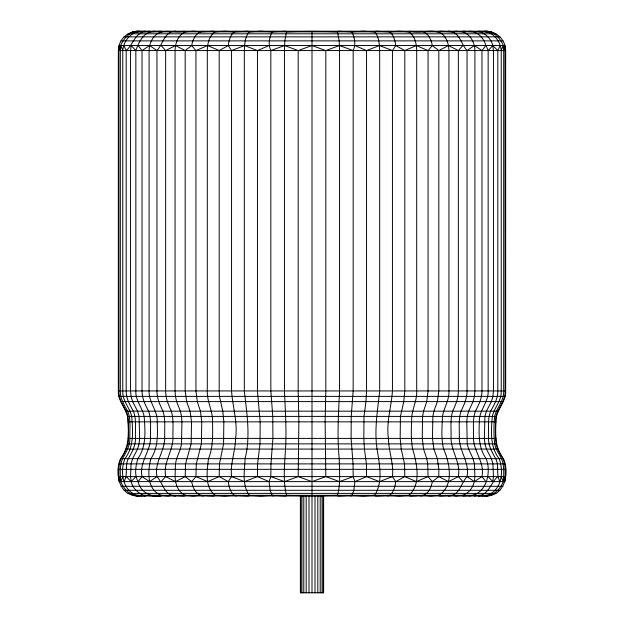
<?xml version="1.0" encoding="UTF-8"?>
<svg xmlns="http://www.w3.org/2000/svg" width="624" height="624" viewBox="0 0 624 624"><rect width="100%" height="100%" fill="white"/><g stroke="black" fill="none" stroke-linecap="round" stroke-linejoin="round"><path stroke-width="0.94" d="M118.841 50.567C117.772 40.131 127.6 31.153 137.709 31.2L486.291 31.2C496.657 31.138 505.721 40.201 505.658 50.567L505.658 390.928C506.236 402.402 495.394 410.374 495.971 421.847C495.355 434.569 494.996 448.141 503.467 458.663C509.582 472.883 505.167 495.932 486.291 495.971L137.709 495.971C118.833 495.932 114.418 472.883 120.533 458.663C130.081 446.589 128.661 430.747 127.475 416.403C125.416 407.503 117.788 400.553 118.342 390.928L118.342 50.567L119.005 45.552L504.995 45.552L505.159 390.928C505.721 400.553 498.108 407.503 496.057 416.403C495.121 425.506 495.121 434.756 496.057 443.859C497.437 451.16 503.225 456.581 504.613 463.889C505.456 469.763 505.19 475.706 504.995 481.619L119.005 481.619C118.856 473.944 118.03 465.941 121.025 458.663C124.714 452.423 128.622 445.918 128.497 438.415C128.06 429.351 129.854 419.819 126.313 411.177C122.624 404.937 118.716 398.432 118.841 390.928L118.841 50.567C121.547 41.363 127.608 31.754 138.2 31.2L132.701 31.863L491.299 31.863L485.8 31.2C496.392 31.754 502.453 41.363 505.159 50.567M273.218 495.971L272.103 495.316L270.169 490.3L269.053 481.619L270.839 476.603L270.956 463.889L272.891 438.415L272.774 416.403L270.839 390.928L270.839 50.567C267.852 44.717 269.381 37.541 272.103 31.863L273.218 31.2M350.782 31.2L351.897 31.863C354.619 37.541 356.148 44.717 353.161 50.567L353.161 390.928L351.226 416.403L351.109 438.415L353.044 463.889L353.161 476.603L354.947 481.619L353.831 490.3L351.897 495.316L350.782 495.971M185.211 31.863C178.097 35.022 175.188 43.267 175.063 50.567L175.063 390.928L175.453 396.373L176.615 401.599L180.367 411.177L181.522 416.403L181.912 421.847L181.522 443.859L180.367 449.085L176.615 458.663L175.453 463.889L175.063 476.603L175.531 481.619L176.896 486.291L179.072 490.3L181.912 493.381L185.211 495.316L193.456 495.971L200.21 495.316L213.821 495.971L215.062 495.316L224.858 495.971L234.203 495.316L248.329 495.971L249.343 495.316L260.629 495.971L272.103 495.316L286.026 495.971L286.486 495.316C282.789 480.277 284.653 464.389 285.503 449.085C286.705 429.679 285.246 410.296 284.443 390.928L284.443 50.567L284.809 40.88L286.486 31.863L286.026 31.2L272.103 31.863L260.629 31.2L249.343 31.863L248.329 31.2L234.203 31.863L224.858 31.2L215.062 31.863L213.821 31.2L200.21 31.863L193.456 31.2L185.211 31.863L184.236 31.2C175.321 33.361 165.446 28.829 157.232 33.797C151.936 37.651 149.206 44.125 149.089 50.567L149.089 390.928C148.52 402.09 157.802 410.686 157.232 421.847C157.654 434.421 158.239 447.689 150.93 458.663C147.49 471.042 146.788 489.731 161.164 495.316L161.062 495.971C150.938 497.64 140.291 492.024 138.115 481.619C134.035 474.708 135.759 465.995 137.834 458.663C146.624 446.285 145.174 430.693 144.152 416.403C142.288 407.566 135.283 400.382 135.845 390.928L135.845 50.567C138.856 41.691 144.027 31.091 154.97 31.2M438.789 495.316C454.233 485.971 449.865 462.938 443.633 449.085C440.981 438.43 442.042 427.261 442.478 416.403C443.914 407.698 449.452 400.023 448.937 390.928L448.937 50.567C448.804 44.39 446.831 37.986 442.088 33.797C432.51 28.267 420.599 33.805 410.179 31.2L408.938 31.863L399.142 31.2L389.797 31.863L375.671 31.2L374.657 31.863L363.371 31.2L351.897 31.863L337.974 31.2L337.514 31.863L339.191 40.88L339.557 50.567L339.557 390.928C338.536 413.47 336.96 436.121 339.245 458.663C339.355 470.831 340.774 483.444 337.514 495.316L337.974 495.971L351.897 495.316L363.371 495.971L374.657 495.316L375.671 495.971L389.797 495.316L399.142 495.971L408.938 495.316L410.179 495.971L423.79 495.316L430.544 495.971L438.789 495.316L439.764 495.971L452.182 495.316L456.004 495.971L462.836 495.316L466.768 493.381L470.145 490.3L472.727 486.291L474.357 481.619L474.911 476.603L474.451 463.889L473.07 458.663L468.608 449.085L467.236 443.859L466.768 421.847L467.236 416.403L468.608 411.177L473.07 401.599L474.451 396.373L474.911 390.928L474.911 50.567C474.856 42.721 470.543 34.538 462.836 31.863L462.938 31.2L473.546 31.863L477.75 33.797L481.369 36.871L484.138 40.88L488.155 50.567L488.155 390.928C488.732 402.223 478.764 410.553 479.349 421.847C478.842 434.476 478.343 447.876 486.166 458.663C491.743 472.493 486.26 494.676 469.03 495.971M236.379 495.971L234.203 495.316C230.084 492.055 229.047 486.517 228.259 481.619L231.551 476.603C230.03 463.57 235.451 451.3 235.576 438.415C237.9 422.136 232.573 406.856 231.551 390.928L231.551 50.567L228.259 45.552C229.047 40.654 230.084 35.116 234.203 31.863L236.379 31.2M387.621 31.2L389.797 31.863C393.916 35.116 394.953 40.654 395.741 45.552L392.449 50.567L392.449 390.928C391.427 406.856 386.1 422.136 388.424 438.415C388.549 451.3 393.97 463.57 392.449 476.603L395.741 481.619C394.953 486.517 393.916 492.055 389.797 495.316L387.621 495.971M118.841 476.603C121.555 486.307 128.435 496.306 139.659 495.971C122.756 493.124 119.512 472.212 124.909 458.663C134.269 446.511 132.834 430.732 131.695 416.403C129.683 407.519 122.21 400.514 122.772 390.928L122.772 50.567C123.552 41.262 130.221 32.752 139.659 31.2L134.527 31.863M505.159 476.603C502.445 486.307 495.565 496.306 484.341 495.971C501.244 493.124 504.488 472.212 499.091 458.663C489.731 446.511 491.166 430.732 492.305 416.403C494.317 407.519 501.79 400.514 501.228 390.928L501.228 50.567C500.448 41.262 493.779 32.752 484.341 31.2L489.473 31.863M203.33 495.971C196.225 495.386 192.793 487.796 191.669 481.619L185.18 476.603L185.546 463.889L191.162 443.859L191.521 421.847L190.094 411.177L186.615 401.599L185.18 390.928L185.18 50.567L191.669 45.552C192.793 39.374 196.225 31.785 203.33 31.2M420.67 31.2C427.775 31.785 431.207 39.374 432.331 45.552L438.82 50.567L438.82 390.928L437.385 401.599L433.906 411.177L432.838 416.403L432.479 438.415L433.906 449.085L437.385 458.663L438.82 469.334L438.82 476.603L432.331 481.619C431.207 487.796 427.775 495.386 420.67 495.971M175.734 495.971C164.323 496.01 163.114 483.077 156.967 476.603C154.19 462.797 164.432 451.698 164.72 438.415C164.354 429.343 165.836 419.968 162.973 411.177C159.9 404.789 156.85 398.167 156.967 390.928L156.967 50.567C163.114 44.093 164.323 31.161 175.734 31.2M448.266 31.2C459.677 31.161 460.886 44.093 467.033 50.567L467.033 390.928C467.15 398.167 464.1 404.789 461.027 411.177C458.164 419.968 459.646 429.343 459.28 438.415C459.568 451.698 469.81 462.797 467.033 476.603C460.886 483.077 459.677 496.01 448.266 495.971M122.772 476.603L120.97 481.619C119.878 474.006 119.691 465.949 122.483 458.663C126.149 452.423 130.026 445.903 129.901 438.415C129.464 429.351 131.251 419.827 127.733 411.177C124.067 404.937 120.19 398.416 120.315 390.928L120.315 50.567L120.97 45.552L122.772 50.567M501.228 50.567L503.03 45.552L503.685 50.567L503.685 390.928C504.247 400.538 496.688 407.511 494.645 416.403C493.717 425.506 493.717 434.756 494.645 443.859C496.018 451.152 501.766 456.589 503.139 463.889C503.872 469.771 504.052 475.761 503.03 481.619L501.228 476.603M123.841 481.619C128.443 474.747 124.504 465.964 128.287 458.663C131.867 452.4 135.603 445.864 135.478 438.415C135.057 429.351 136.796 419.851 133.38 411.177C129.808 404.914 126.064 398.377 126.188 390.928L126.188 50.567L123.841 45.552M500.159 481.619C495.557 474.747 499.496 465.964 495.713 458.663C492.133 452.4 488.397 445.864 488.522 438.415C488.943 429.351 487.204 419.851 490.62 411.177C494.192 404.914 497.936 398.377 497.812 390.928L497.812 50.567L500.159 45.552M138.115 481.619L142.03 476.603C139.027 462.602 150.197 451.807 150.532 438.415C150.134 429.351 151.749 419.913 148.613 411.177C145.291 404.851 141.905 398.268 142.03 390.928L142.03 50.567L138.115 45.552M485.885 481.619L481.97 476.603C484.973 462.602 473.803 451.807 473.468 438.415C473.866 429.351 472.251 419.913 475.387 411.177C478.709 404.851 482.095 398.268 481.97 390.928L481.97 50.567L485.885 45.552M249.343 31.863C244.803 36.847 244.67 44.187 244.327 50.567L244.327 390.928C246.839 413.306 250.684 436.332 245.092 458.663C244.553 470.691 241.8 484.934 249.343 495.316M374.657 495.316C383.315 481.907 379.447 463.936 377.06 449.085C374.119 429.577 377.707 410.21 379.673 390.928L379.673 50.567C379.33 44.187 379.197 36.847 374.657 31.863M432.331 481.619L428.056 476.603L427.721 463.889L426.738 458.663L423.563 449.085L422.253 438.415L422.581 416.403L423.563 411.177L426.738 401.599L428.056 390.928L428.056 50.567L432.331 45.552M191.669 481.619L195.944 476.603L196.279 463.889L201.419 443.859L201.747 421.847L200.437 411.177L197.262 401.599L195.944 390.928L195.944 50.567L191.669 45.552M462.891 481.619L458.351 476.603C460.996 462.907 451.308 451.643 451.035 438.415C451.386 429.343 449.982 419.999 452.689 411.177C455.606 404.758 458.476 398.12 458.351 390.928L458.351 50.567L462.891 45.552M161.109 481.619L165.649 476.603C163.004 462.907 172.692 451.643 172.965 438.415C172.614 429.343 174.018 419.999 171.311 411.177C168.394 404.758 165.524 398.12 165.649 390.928L165.649 50.567L161.109 45.552M488.155 50.567L492.827 45.552C491.096 38.477 485.339 33.329 478.546 31.2L486.806 31.863L481.923 31.2M135.845 476.603L131.173 481.619C132.904 488.693 138.661 493.841 145.454 495.971L137.194 495.316L142.077 495.971M126.188 50.567C133.333 44.413 134.612 33.275 145.454 31.2L137.194 31.863L142.077 31.2M497.812 476.603C490.667 482.758 489.388 493.896 478.546 495.971L486.806 495.316L481.923 495.971M215.062 31.863C208.915 35.794 207.55 43.805 207.301 50.567L207.301 390.928C206.856 401.606 212.987 411.169 212.534 421.847C212.714 434.234 213.361 446.963 208.486 458.663C207.113 470.652 204.313 486.79 215.062 495.316M408.938 495.316C421.512 484.006 416.902 463.39 412.643 449.085C410.608 438.337 411.434 427.276 411.762 416.403C412.854 407.784 417.128 399.781 416.699 390.928L416.699 50.567C416.45 43.805 415.085 35.794 408.938 31.863M467.033 50.567L474.357 45.552L481.97 50.567M156.967 476.603L149.643 481.619L142.03 476.603M438.789 31.863L439.764 31.2L452.182 31.863L456.004 31.2L462.836 31.863M185.211 495.316L184.236 495.971L171.818 495.316L167.996 495.971L161.164 495.316M142.03 50.567L149.643 45.552L156.967 50.567M481.97 476.603L474.357 481.619L467.033 476.603M195.944 50.567L207.659 45.552L219.188 50.567L228.259 45.552M395.741 481.619L404.812 476.603L416.341 481.619L428.056 476.603M438.82 50.567L448.469 45.552L458.351 50.567M185.18 476.603L175.531 481.619L165.649 476.603M165.649 50.567L175.531 45.552L185.18 50.567M458.351 476.603L448.469 481.619L438.82 476.603M395.741 45.552L404.812 50.567L416.341 45.552L428.056 50.567M228.259 481.619L219.188 476.603L207.659 481.619L195.944 476.603M231.551 50.567L244.553 45.552L257.439 50.567L269.053 45.552M354.947 481.619L366.561 476.603L379.447 481.619L392.449 476.603M354.947 45.552L366.561 50.567L379.447 45.552L392.449 50.567M269.053 481.619L257.439 476.603L244.553 481.619L231.551 476.603M270.839 50.567L284.536 45.552L298.186 50.567L312 45.552L325.814 50.567L339.464 45.552L353.161 50.567M353.161 476.603L339.464 481.619L325.814 476.603L312 481.619L298.186 476.603L284.536 481.619L270.839 476.603M489.473 495.316L485.8 495.971L491.299 495.316L132.701 495.316L138.2 495.971L134.527 495.316M144.004 31.863L149.76 31.2L150.454 31.863L161.062 31.2L161.164 31.863M479.996 495.316L474.24 495.971L473.546 495.316L462.938 495.971L462.836 495.316M286.486 31.863C303.49 31.262 320.51 31.262 337.514 31.863M337.514 495.316C320.51 495.908 303.49 495.908 286.486 495.316M128.029 33.797L495.971 33.797M124.02 36.871L499.98 36.871M120.939 40.88L503.061 40.88M118.342 50.567L505.658 50.567M118.342 390.928L505.658 390.928M118.895 396.373L505.105 396.373M120.533 401.599L503.467 401.599M125.837 411.177L498.163 411.177M127.475 416.403L496.525 416.403M128.029 421.847L495.971 421.847M128.029 438.415L495.971 438.415M127.475 443.859L496.525 443.859M125.837 449.085L498.163 449.085M120.533 458.663L503.467 458.663M118.895 463.889L505.105 463.889M118.342 469.334L505.658 469.334M118.342 476.603L505.658 476.603M120.939 486.291L503.061 486.291M124.02 490.3L499.98 490.3M128.029 493.381L495.971 493.381M479.996 31.863L469.03 31.2M144.004 495.316L154.97 495.971M497.812 50.567L492.827 45.552L493.444 50.567L493.444 390.928L492.929 396.373L491.392 401.599L486.424 411.177L484.895 416.403L484.372 438.415L484.895 443.859L486.424 449.085L491.392 458.663L492.929 463.889L493.444 476.603L492.827 481.619L488.155 476.603M126.188 476.603L131.173 481.619L130.556 476.603L131.071 463.889L132.608 458.663L137.576 449.085L139.105 443.859L139.628 438.415L139.105 416.403L137.576 411.177L132.608 401.599L131.071 396.373L130.556 390.928L130.556 50.567L131.173 45.552L135.845 50.567M404.812 50.567L404.812 390.928L403.759 401.599L400.436 416.403L400.171 438.415L401.216 449.085L404.547 463.889L404.812 476.603M366.561 50.567L366.561 390.928L365.945 401.599L363.987 416.403L363.831 438.415L364.447 449.085L366.405 463.889L366.561 476.603M325.814 50.567L325.814 390.928L325.127 421.847L325.814 476.603M323.622 495.971L323.622 592.8L300.378 592.8L300.378 495.971M323.224 495.971L323.224 592.8M322.062 495.971L322.062 592.8M320.213 495.971L320.213 592.8M317.811 495.971L317.811 592.8M315.011 495.971L315.011 592.8M312 31.2L312 592.8M308.989 495.971L308.989 592.8M306.189 495.971L306.189 592.8M303.787 495.971L303.787 592.8M301.938 495.971L301.938 592.8M300.776 495.971L300.776 592.8M298.186 50.567L298.186 390.928L298.873 421.847L298.186 476.603M257.439 50.567L257.439 390.928L260.169 421.847L260.013 443.859L257.595 463.889L257.439 476.603M219.188 50.567L219.188 390.928L219.453 396.373L222.784 411.177L223.829 421.847L223.564 443.859L219.453 463.889L219.188 476.603"/></g></svg>
